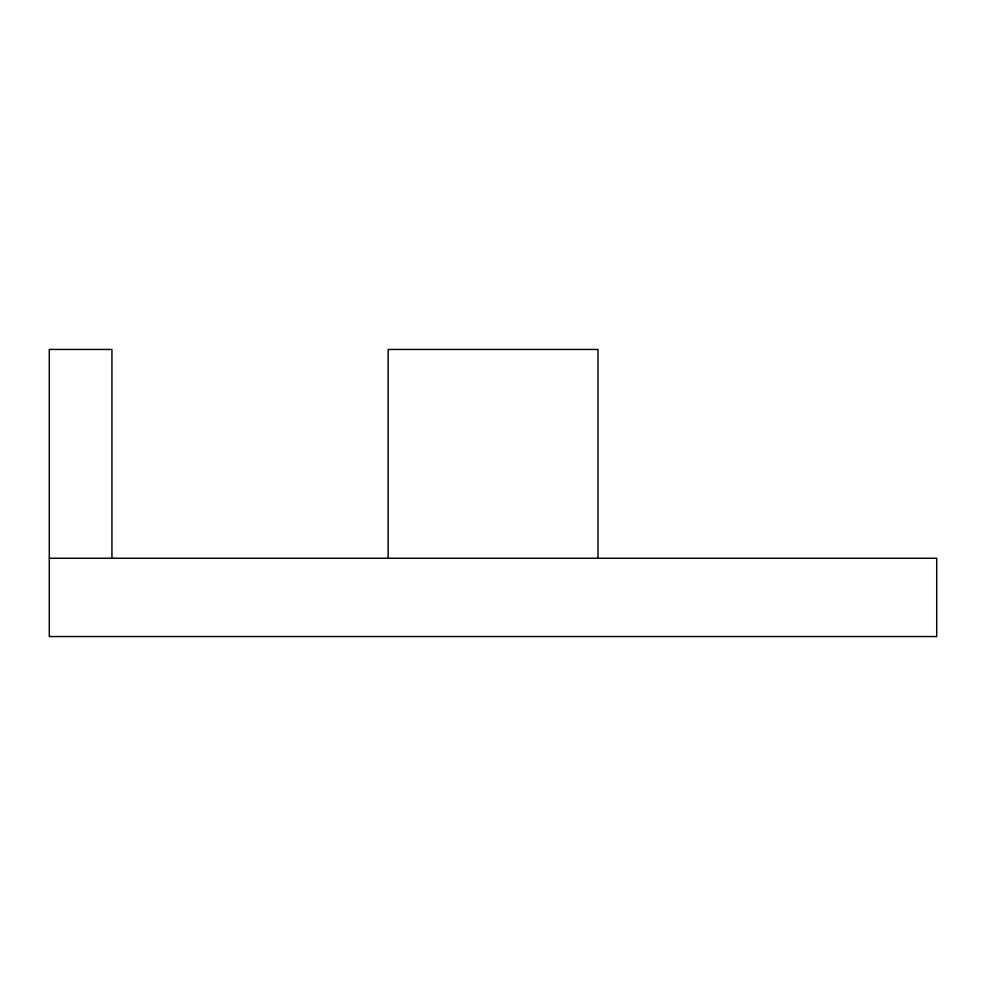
<?xml version="1.0" encoding="UTF-8"?>
<svg xmlns="http://www.w3.org/2000/svg" width="986" height="986" viewBox="0 0 986 986"><rect width="100%" height="100%" fill="white"/><g stroke="black" fill="none" stroke-linecap="round" stroke-linejoin="round"><path stroke-width="1.48" d="M49.3 558.249L936.7 558.249L936.7 636.549L49.3 636.549L49.3 349.451L111.936 349.451L111.936 558.249M597.984 558.249L597.984 349.451L388.139 349.451L388.139 558.249"/></g></svg>
